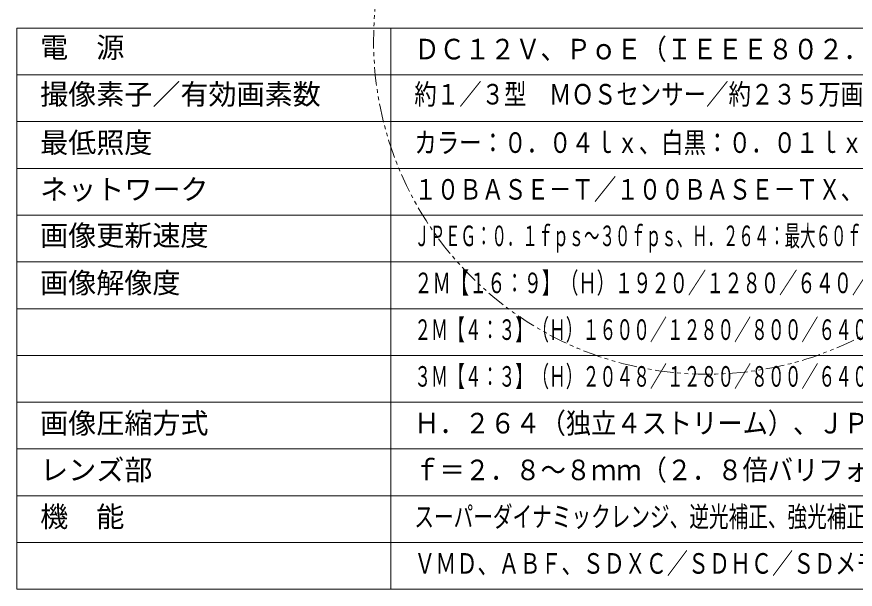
# Model space of a CAD drawing. Units: millimetres, scale not verified. Extents: x -62 to 77, y -56 to 158.
# Drawn here: x -62.5 to 27.1, y -56.5 to 4.7 of the extents above; entities that cross this region are included whole.
import ezdxf
from ezdxf.enums import TextEntityAlignment as Align

# ---------------------------------------------------------------- set-up
doc = ezdxf.new("R2010")
doc.units = ezdxf.units.MM
doc.header["$LTSCALE"] = 0.125
doc.linetypes.add('USER2', pattern=[31.75, 15.875, -3.175, 3.175, -3.175, 3.175, -3.175])
doc.layers.add('0-1_MOJI1', color=7, linetype='Continuous')
doc.layers.add('0-2_WAKU', color=1, linetype='Continuous', lineweight=18)
doc.layers.add('0-5_GAIKEI', color=1, linetype='Continuous', lineweight=18)
doc.styles.add('ＭＳ ゴシック', font='')
doc.styles.get('ＭＳ ゴシック').set_extended_font_data('MS Gothic')

msp = doc.modelspace()

# ---------------------------------------------------------------- linework, layer by layer
at = {"layer": '0-2_WAKU', "color": 4}
for p, q in [((-62.4976, 3.5005), (-62.4976, -56.4995)), ((-62.4976, 3.5005), (62.5024, 3.5005)), ((-22.4976, 3.5005), (-22.4976, -56.4995)), ((62.5024, -56.4995), (-62.4976, -56.4995))]:
    msp.add_line(p, q, dxfattribs=at)
at = {"layer": '0-2_WAKU'}
for p, q in [((-62.4976, -1.4995), (62.5024, -1.4995)), ((-62.4976, -6.4995), (62.5024, -6.4995)), ((-62.4976, -11.4995), (62.5024, -11.4995)), ((-62.4976, -16.4995), (62.5024, -16.4995)), ((-62.4976, -21.4995), (62.5024, -21.4995)), ((-62.4976, -26.4995), (62.5024, -26.4995)), ((-62.4976, -31.4995), (62.5024, -31.4995)), ((62.5024, -36.4995), (-62.4976, -36.4995)), ((62.5024, -41.4995), (-62.4976, -41.4995)), ((62.5024, -46.4995), (-62.4976, -46.4995)), ((62.5024, -51.4995), (-62.4976, -51.4995))]:
    msp.add_line(p, q, dxfattribs=at)
at = {"layer": '0-5_GAIKEI', "linetype": 'USER2'}
msp.add_circle((11.2715, 2.1219), 35.6253, dxfattribs=at)

# ---------------------------------------------------------------- texts
at = {"layer": '0-1_MOJI1', "style": 'ＭＳ ゴシック'}
for s, p in [('電\u3000源', (-59.9976, -0.3252)), ('撮像素子／有効画素数', (-59.9976, -5.3252)), ('最低照度', (-59.9976, -10.4995)), ('ネットワーク', (-59.9976, -15.4995)), ('画像更新速度', (-59.9976, -20.425)), ('画像解像度', (-59.9976, -25.4995)), ('画像圧縮方式', (-59.9976, -40.4995)), ('レンズ部', (-59.9976, -45.4995)), ('機\u3000能', (-59.9976, -50.4995))]:
    msp.add_text(s, height=2.199, dxfattribs=at).set_placement(p, align=Align.BOTTOM_LEFT)
for s, width, p in [('ＤＣ１２Ｖ、ＰｏＥ（ＩＥＥＥ８０２．３ａｆ準拠）', 0.9, (-19.9976, -0.4995)), ('約１／３型\u3000ＭＯＳセンサー／約２３５万画素・プログレッシブ', 0.8, (-19.9976, -5.3252)), ('カラー：０．０４ｌｘ、白黒：０．０１ｌｘ（Ｆ１．４）', 0.8, (-19.9976, -10.4995)), ('１０ＢＡＳＥ－Ｔ／１００ＢＡＳＥ－ＴＸ、ＲＪ４５コネクター', 0.8, (-19.9976, -15.4995)), ('ＪＰＥＧ：０．１ｆｐｓ～３０ｆｐｓ、Ｈ．２６４：最大６０ｆｐｓ（フレームレート）', 0.55, (-19.9976, -20.4728)), ('２Ｍ【１６：９】（Ｈ）１９２０／１２８０／６４０／３２０／１６０', 0.65, (-19.9976, -25.4995)), ('２Ｍ【４：３】（Ｈ）１６００／１２８０／８００／６４０／４００／３２０／１６０', 0.6, (-19.9976, -30.4995)), ('３Ｍ【４：３】（Ｈ）２０４８／１２８０／８００／６４０／４００／３２０／１６０', 0.6, (-19.9976, -35.4995)), ('Ｈ．２６４（独立４ストリーム）、ＪＰＥＧ', 0.9, (-19.9976, -40.4995)), ('ｆ＝２．８～８ｍｍ（２．８倍バリフォーカル）', 0.9, (-19.9976, -45.4995)), ('スーパーダイナミックレンジ、逆光補正、強光補正、カラー／白黒切換、', 0.7, (-19.9976, -50.4995)), ('ＶＭＤ、ＡＢＦ、ＳＤＸＣ／ＳＤＨＣ／ＳＤメモリーカードスロット', 0.75, (-19.9976, -55.4995))]:
    msp.add_text(s, height=2.199, dxfattribs=dict(at, width=width)).set_placement(p, align=Align.BOTTOM_LEFT)

doc.saveas('drawing.dxf')
